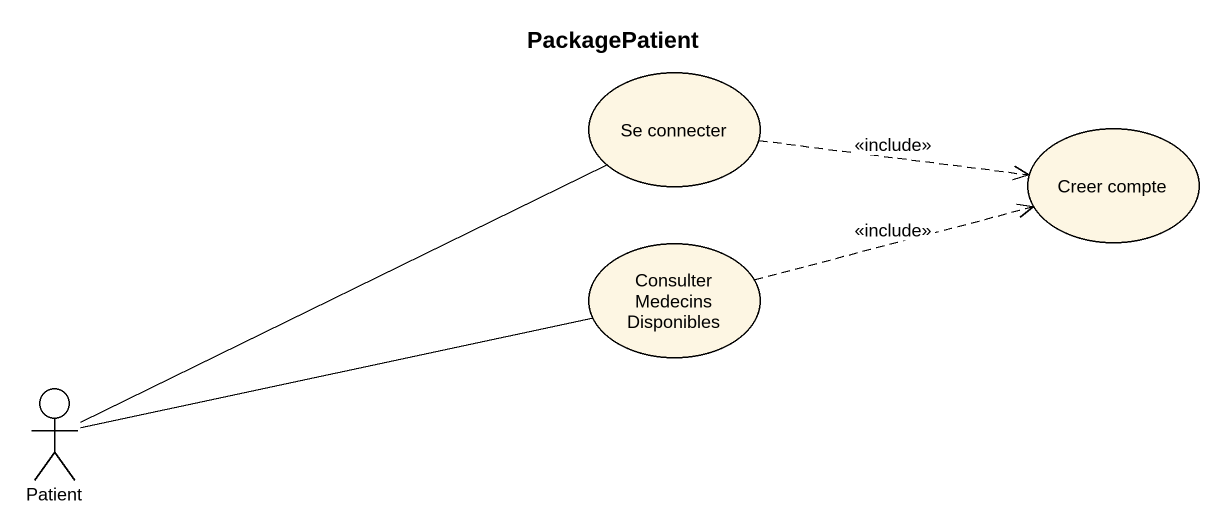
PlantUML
@startuml
title PackagePatient
usecase "Se connecter" as Se_connecter
usecase "Creer compte" as Creer_compte
usecase "Consulter Medecins Disponibles" as Consulter_Medecins
actor Patient
Se_connecter .right.> Creer_compte : <<include>>
Consulter_Medecins .right.> Creer_compte : <<include>>
Patient -right- Se_connecter
Patient -right- Consulter_Medecins
@enduml
